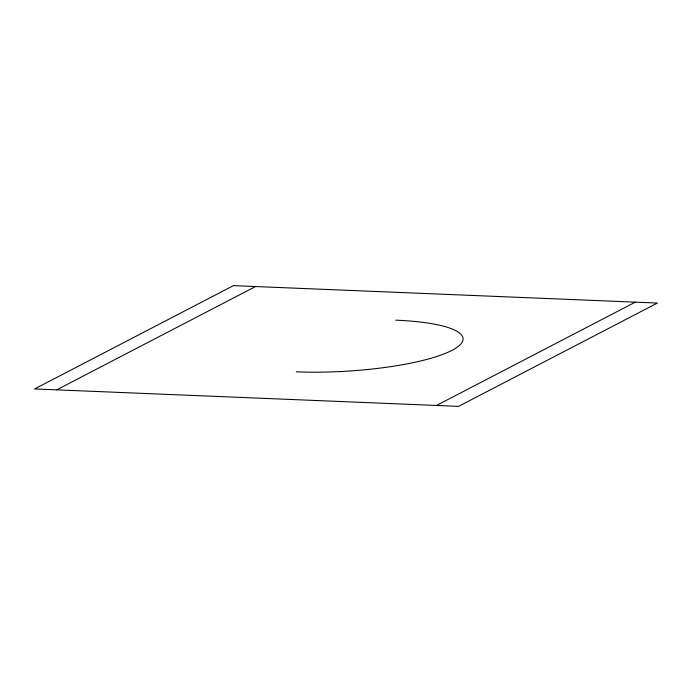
<?xml version="1.0" encoding="UTF-8"?>
<svg xmlns="http://www.w3.org/2000/svg" width="692" height="692" viewBox="0 0 692 692"><rect width="100%" height="100%" fill="white"/><g stroke="black" fill="none" stroke-linecap="round" stroke-linejoin="round"><path stroke-width="1.04" d="M56.683 389.856L255.512 286.54M436.488 405.46L635.317 302.144M395.712 320.171A117.285 25.189 -3.6 0 1 451.988 350.351A117.285 25.189 -3.6 0 1 296.288 371.829M233.438 285.632L34.6 388.947L458.562 406.368L657.4 303.053L233.438 285.632"/></g></svg>
